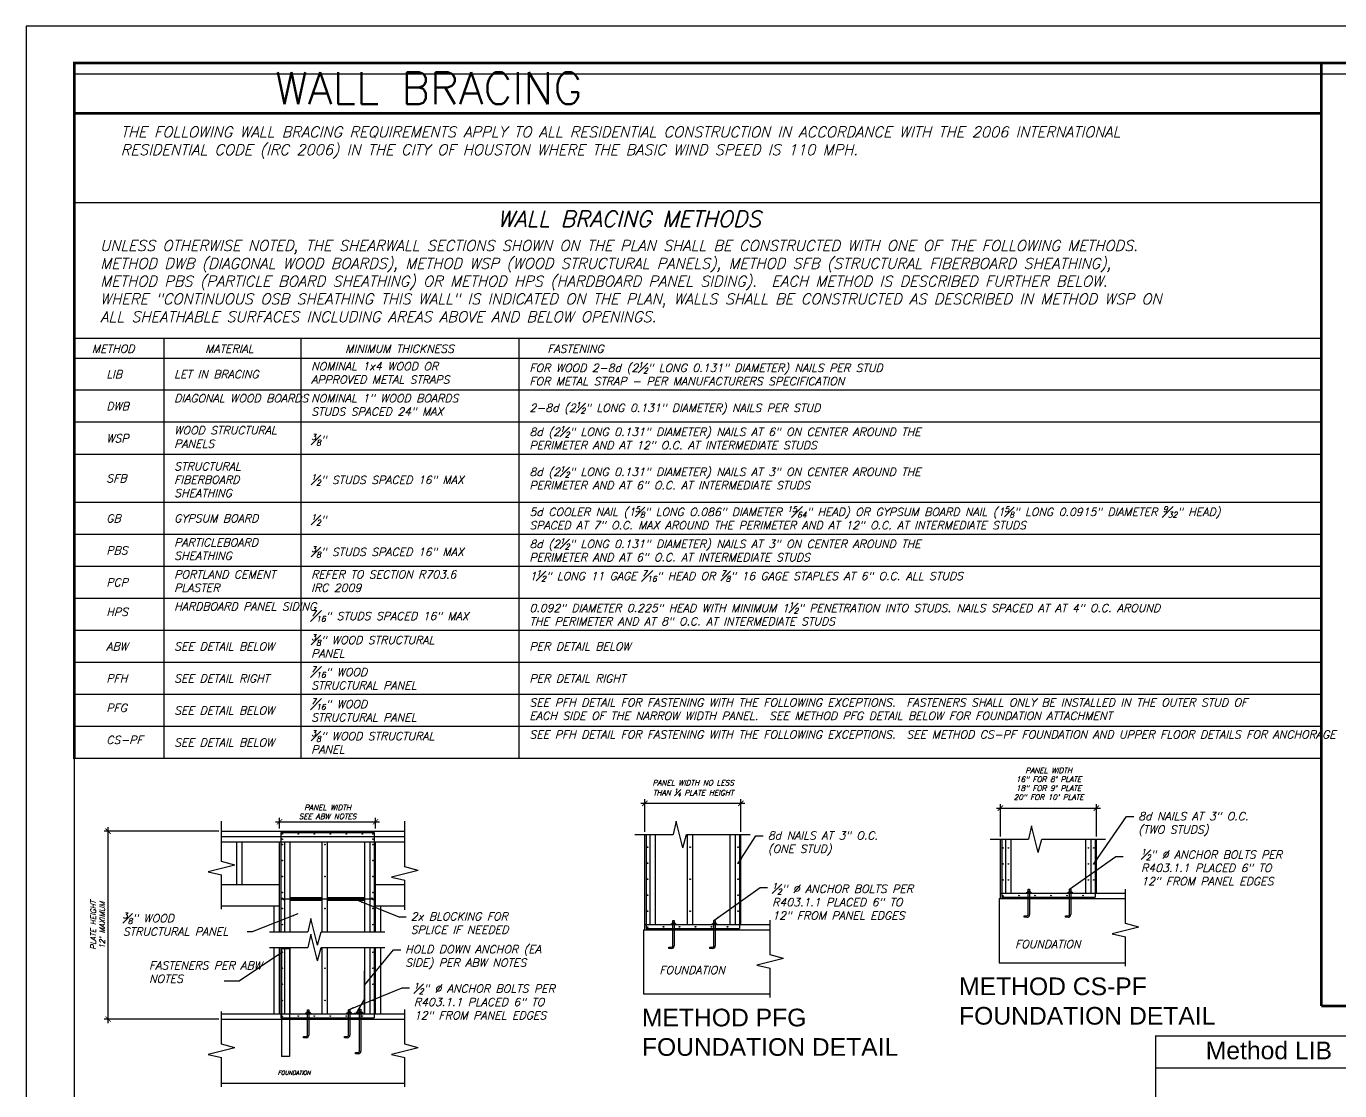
# Model space of a CAD drawing. Header units: inches. Extents: x 683 to 9753, y -6805 to 20230.
# Drawn here: x 6393 to 7378, y -3919 to -3121 of the extents above; entities that cross this region are included whole.
import ezdxf
from ezdxf.enums import TextEntityAlignment as Align

# ---------------------------------------------------------------- set-up
doc = ezdxf.new("R2010")
doc.units = ezdxf.units.IN
doc.header["$LTSCALE"] = 48
doc.header["$MEASUREMENT"] = 0
doc.layers.get('Defpoints').update_dxf_attribs({"color": 251})
for name, color, linetype in [('DPIS-BL', 9, 'Continuous'), ('DPIS-DIM', 7, 'Continuous'), ('DPIS-TEXT', 7, 'Continuous'), ('FPTEXT', 2, 'Continuous')]:
    doc.layers.add(name, color=color, linetype=linetype)
doc.styles.add('SHEETNAME', font='arial.ttf', dxfattribs={"height": 4})
doc.styles.add('SIMPLEX', font='simplex.shx', dxfattribs={"oblique": 15, "height": 4})
doc.dimstyles.get("Standard").update_dxf_attribs({"dimtxt": 4, "dimasz": 4, "dimexe": 3, "dimexo": 2, "dimgap": 2, "dimtad": 1, "dimdec": 4, "dimrnd": 0.125, "dimzin": 3, "dimdsep": 46, "dimlunit": 4, "dimtxsty": 'SIMPLEX', "dimblk": 'ARCHTICK', "dimcen": 3, "dimdle": 3, "dimclrd": 2, "dimclre": 2, "dimadec": 0, "dimazin": 0, "dimtfac": 1, "dimtdec": 4, "dimtofl": 0, "dimtmove": 1, "dimatfit": 3, "dimfxl": 1, "dimtolj": 1, "dimtzin": 0, "dimarcsym": 0})

# ---------------------------------------------------------------- blocks, each defined once
blk = doc.blocks.new('_ArchTick')
at = {"color": 0, "const_width": 0.15}
blk.add_lwpolyline([(-0.5, -0.5), (0.5, 0.5)], dxfattribs=at)
blk = doc.blocks.new('*D125')
at = {"layer": 'Defpoints', "color": 0, "transparency": 16777216}
for p in [(6454.04, -3724.77), (6539.09, -3724.77), (6539.09, -3865.57)]:
    blk.add_point(p, dxfattribs=at)
at = {"layer": 'DPIS-DIM', "color": 2, "lineweight": -2, "transparency": 16777216}
for p, q in [((6454.04, -3868.57), (6454.04, -3721.77)), ((6537.09, -3724.77), (6451.04, -3724.77)), ((6537.09, -3865.57), (6451.04, -3865.57))]:
    blk.add_line(p, q, dxfattribs=at)
at = {"layer": 'DPIS-DIM', "color": 2, "lineweight": -2, "transparency": 16777216, "xscale": 4, "yscale": 4, "zscale": 4}
for p, rotation in [((6454.04, -3724.77), 90), ((6454.04, -3865.57), 270)]:
    blk.add_blockref('_ArchTick', p, dxfattribs=dict(at, rotation=rotation))
at = {"layer": 'DPIS-DIM', "color": 0, "transparency": 16777216, "insert": (6446.32, -3795.17), "char_height": 4, "attachment_point": 5, "rotation": 90, "style": 'SIMPLEX'}
blk.add_mtext("\\A1;PLATE HEIGHT\\P12' MAXIMUM", dxfattribs=at)
blk = doc.blocks.new('*D126')
at = {"layer": 'Defpoints', "color": 0, "transparency": 16777216}
for p in [(6654.67, -3717.69), (6582.67, -3724.77), (6654.67, -3724.77)]:
    blk.add_point(p, dxfattribs=at)
at = {"layer": 'DPIS-DIM', "color": 2, "lineweight": -2, "transparency": 16777216}
for p, q in [((6579.67, -3717.69), (6657.67, -3717.69)), ((6582.67, -3722.77), (6582.67, -3714.69)), ((6654.67, -3722.77), (6654.67, -3714.69))]:
    blk.add_line(p, q, dxfattribs=at)
at = {"layer": 'DPIS-DIM', "color": 2, "lineweight": -2, "transparency": 16777216, "xscale": 4, "yscale": 4, "zscale": 4, "rotation": 180}
blk.add_blockref('_ArchTick', (6582.67, -3717.69), dxfattribs=at)
at = {"layer": 'DPIS-DIM', "color": 2, "lineweight": -2, "transparency": 16777216, "xscale": 4, "yscale": 4, "zscale": 4}
blk.add_blockref('_ArchTick', (6654.67, -3717.69), dxfattribs=at)
at = {"layer": 'DPIS-DIM', "color": 0, "transparency": 16777216, "insert": (6618.67, -3710.36), "char_height": 4, "attachment_point": 5, "style": 'SIMPLEX'}
blk.add_mtext('\\A1;PANEL WIDTH\\PSEE ABW NOTES', dxfattribs=at)
blk = doc.blocks.new('*D127')
at = {"layer": 'Defpoints', "color": 0, "transparency": 16777216}
for p in [(6928.55, -3703.87), (6856.55, -3727.23), (6928.55, -3727.23)]:
    blk.add_point(p, dxfattribs=at)
at = {"layer": 'DPIS-DIM', "color": 2, "lineweight": -2, "transparency": 16777216}
for p, q in [((6856.55, -3725.23), (6856.55, -3700.87)), ((6928.55, -3725.23), (6928.55, -3700.87)), ((6853.55, -3703.87), (6931.55, -3703.87))]:
    blk.add_line(p, q, dxfattribs=at)
at = {"layer": 'DPIS-DIM', "color": 2, "lineweight": -2, "transparency": 16777216, "xscale": 4, "yscale": 4, "zscale": 4, "rotation": 180}
blk.add_blockref('_ArchTick', (6856.55, -3703.87), dxfattribs=at)
at = {"layer": 'DPIS-DIM', "color": 2, "lineweight": -2, "transparency": 16777216, "xscale": 4, "yscale": 4, "zscale": 4}
blk.add_blockref('_ArchTick', (6928.55, -3703.87), dxfattribs=at)
at = {"layer": 'DPIS-DIM', "color": 0, "transparency": 16777216, "insert": (6892.8, -3692.6), "char_height": 4, "attachment_point": 5, "style": 'SIMPLEX'}
blk.add_mtext('\\A1;PANEL WIDTH NO LESS \\PTHAN {\\H0.7x;\\S1#4;} PLATE HEIGHT', dxfattribs=at)
blk = doc.blocks.new('*D128')
at = {"layer": 'Defpoints', "color": 0, "transparency": 16777216}
for p in [(7195.1, -3707.5), (7123.1, -3730.86), (7195.1, -3730.86)]:
    blk.add_point(p, dxfattribs=at)
at = {"layer": 'DPIS-DIM', "color": 2, "lineweight": -2, "transparency": 16777216}
for p, q in [((7120.1, -3707.5), (7198.1, -3707.5)), ((7123.1, -3728.86), (7123.1, -3704.5)), ((7195.1, -3728.86), (7195.1, -3704.5))]:
    blk.add_line(p, q, dxfattribs=at)
at = {"layer": 'DPIS-DIM', "color": 2, "lineweight": -2, "transparency": 16777216, "xscale": 4, "yscale": 4, "zscale": 4, "rotation": 180}
blk.add_blockref('_ArchTick', (7123.1, -3707.5), dxfattribs=at)
at = {"layer": 'DPIS-DIM', "color": 2, "lineweight": -2, "transparency": 16777216, "xscale": 4, "yscale": 4, "zscale": 4}
blk.add_blockref('_ArchTick', (7195.1, -3707.5), dxfattribs=at)
at = {"layer": 'DPIS-DIM', "color": 0, "transparency": 16777216, "insert": (7159.35, -3689.22), "char_height": 4, "attachment_point": 5, "style": 'SIMPLEX'}
blk.add_mtext('\\A1;PANEL WIDTH \\P16" FOR 8\' PLATE\\P18" FOR 9\' PLATE\\P20" FOR 10\' PLATE', dxfattribs=at)
blk = doc.blocks.new('*D129')
at = {"layer": 'Defpoints', "color": 0, "transparency": 16777216}
for p in [(7099.73, -3958.31), (7027.73, -3981.67), (7099.73, -3981.67)]:
    blk.add_point(p, dxfattribs=at)
at = {"layer": 'DPIS-DIM', "color": 2, "lineweight": -2, "transparency": 16777216}
for p, q in [((7024.73, -3958.31), (7102.73, -3958.31)), ((7027.73, -3979.67), (7027.73, -3955.31)), ((7099.73, -3979.67), (7099.73, -3955.31))]:
    blk.add_line(p, q, dxfattribs=at)
at = {"layer": 'DPIS-DIM', "color": 2, "lineweight": -2, "transparency": 16777216, "xscale": 4, "yscale": 4, "zscale": 4, "rotation": 180}
blk.add_blockref('_ArchTick', (7027.73, -3958.31), dxfattribs=at)
at = {"layer": 'DPIS-DIM', "color": 2, "lineweight": -2, "transparency": 16777216, "xscale": 4, "yscale": 4, "zscale": 4}
blk.add_blockref('_ArchTick', (7099.73, -3958.31), dxfattribs=at)
at = {"layer": 'DPIS-DIM', "color": 0, "transparency": 16777216, "insert": (7063.98, -3940.03), "char_height": 4, "attachment_point": 5, "style": 'SIMPLEX'}
blk.add_mtext('\\A1;PANEL WIDTH \\P16" FOR 8\' PLATE\\P18" FOR 9\' PLATE\\P20" FOR 10\' PLATE', dxfattribs=at)

msp = doc.modelspace()

# ---------------------------------------------------------------- linework, layer by layer
for p, q in [((6539.09326, -3747.51494), (6539.09326, -3717.2688)), ((6676.60699, -3751.51494), (6676.60699, -3717.2688)), ((6879.95007, -3717.22819), (6877.70787, -3727.22819)), ((6884.95007, -3737.22819), (6879.95007, -3717.22819)), ((7146.50239, -3720.86054), (7144.26019, -3730.86054)), ((7151.50239, -3740.86054), (7146.50239, -3720.86054)), ((6539.09326, -3724.77273), (6676.60699, -3724.77273)), ((6539.09326, -3728.77273), (6676.60699, -3728.77273)), ((6848.90297, -3727.22819), (6877.70787, -3727.22819)), ((6856.55195, -3798.72668), (6856.55195, -3727.22819)), ((6860.55195, -3794.72668), (6860.55195, -3727.22819)), ((6864.55195, -3794.72668), (6864.55195, -3727.22819)), ((6884.95007, -3737.22819), (6887.70787, -3727.22819)), ((6887.70787, -3727.22819), (6935.43124, -3727.22819)), ((6888.55195, -3794.72668), (6888.55195, -3727.22819)), ((6892.55195, -3794.72668), (6892.55195, -3727.22819)), ((6920.55195, -3794.72668), (6920.55195, -3727.22819)), ((6924.55195, -3794.72668), (6924.55195, -3727.22819)), ((6928.55195, -3794.72668), (6928.55195, -3727.22819)), ((7115.45529, -3730.86054), (7144.26019, -3730.86054)), ((7123.10427, -3775.31862), (7123.10427, -3730.8485)), ((7127.10427, -3771.33066), (7127.10427, -3730.86054)), ((7131.10427, -3771.33066), (7131.10427, -3730.86054)), ((7151.50239, -3740.86054), (7154.26019, -3730.86054)), ((7154.26019, -3730.86054), (7201.98355, -3730.86054)), ((7187.10427, -3771.33066), (7187.10427, -3730.86054)), ((7191.10427, -3771.33066), (7191.10427, -3730.86054)), ((7195.10427, -3771.33066), (7195.10427, -3730.86054)), ((6539.09326, -3732.77273), (6676.60699, -3732.77273)), ((6550.66866, -3764.77273), (6550.66866, -3732.77273)), ((6554.66866, -3764.77273), (6554.66866, -3732.77273)), ((6582.66866, -3800.27689), (6582.66866, -3732.77273)), ((6586.66866, -3800.27689), (6586.66866, -3732.77273)), ((6590.66866, -3800.27689), (6590.66866, -3732.77273)), ((6614.66866, -3800.27689), (6614.66866, -3732.77273)), ((6618.66866, -3800.27689), (6618.66866, -3732.77273)), ((6646.66866, -3800.27689), (6646.66866, -3732.77273)), ((6650.66866, -3800.27689), (6650.66866, -3732.77273)), ((6654.66866, -3800.27689), (6654.66866, -3732.77273)), ((6549.09326, -3750.27273), (6529.09326, -3755.27273)), ((6549.09326, -3750.27273), (6539.09326, -3747.51494)), ((6686.60699, -3754.27273), (6676.60699, -3751.51494)), ((6529.09326, -3755.27273), (6539.09326, -3757.51494)), ((6539.09326, -3783.22426), (6539.09326, -3757.51494)), ((6686.60699, -3754.27273), (6666.60699, -3759.27273)), ((6666.60699, -3759.27273), (6676.60699, -3761.51494)), ((6676.60699, -3783.61942), (6676.60699, -3761.51494)), ((6539.09326, -3764.77273), (6582.66866, -3764.77273)), ((6654.66866, -3764.77273), (6676.60699, -3764.77273)), ((7123.10427, -3771.33066), (7217.04259, -3771.33066)), ((7146.55113, -3770.95566), (7142.55113, -3770.95566)), ((7142.55113, -3770.95566), (7142.55113, -3771.33066)), ((7142.55113, -3771.33066), (7146.55113, -3771.33066)), ((7143.55113, -3769.95566), (7143.55113, -3770.95566)), ((7145.55113, -3769.95566), (7143.55113, -3769.95566)), ((7144.05113, -3787.33066), (7144.05113, -3771.33066)), ((7145.05113, -3771.33066), (7145.05113, -3787.33066)), ((7145.55113, -3769.95566), (7145.55113, -3770.95566)), ((7146.55113, -3770.95566), (7146.55113, -3771.33066)), ((7177.3796, -3770.95566), (7173.3796, -3770.95566)), ((7173.3796, -3770.95566), (7173.3796, -3771.33066)), ((7173.3796, -3771.33066), (7177.3796, -3771.33066)), ((7174.3796, -3769.95566), (7174.3796, -3770.95566)), ((7176.3796, -3769.95566), (7174.3796, -3769.95566)), ((7174.8796, -3787.33066), (7174.8796, -3771.33066)), ((7175.8796, -3771.33066), (7175.8796, -3787.33066)), ((7176.3796, -3769.95566), (7176.3796, -3770.95566)), ((7177.3796, -3770.95566), (7177.3796, -3771.33066)), ((7217.04259, -3794.07287), (7217.04259, -3768.18653)), ((6539.09326, -3780.77273), (6582.66866, -3780.77273)), ((6578.66866, -3800.27689), (6578.66866, -3780.77273)), ((6590.66866, -3774.58673), (6614.66866, -3774.58673)), ((6590.66866, -3776.58673), (6614.66866, -3776.58673)), ((6618.66866, -3774.58673), (6646.66866, -3774.58673)), ((6618.66866, -3776.58673), (6646.66866, -3776.58673)), ((6654.66866, -3780.77273), (6676.60699, -3780.77273)), ((6658.66866, -3800.27689), (6658.66866, -3780.77273)), ((7122.10434, -3775.31862), (7122.10434, -3823.33066)), ((7122.10434, -3775.33066), (7217.04259, -3775.33066)), ((6606.06679, -3790.27689), (6603.82458, -3800.27689)), ((6611.06679, -3810.27689), (6606.06679, -3790.27689)), ((6950.49028, -3817.46888), (6950.49028, -3791.58255)), ((7141.05113, -3789.33066), (7141.05113, -3788.33066)), ((7141.05113, -3788.33066), (7143.05113, -3788.33066)), ((7143.05113, -3789.33066), (7141.05113, -3789.33066)), ((7171.8796, -3789.33066), (7171.8796, -3788.33066)), ((7171.8796, -3788.33066), (7173.8796, -3788.33066)), ((7173.8796, -3789.33066), (7171.8796, -3789.33066)), ((6575.01968, -3800.27689), (6603.82458, -3800.27689)), ((6611.06679, -3810.27689), (6613.82458, -3800.27689)), ((6613.82458, -3800.27689), (6661.54795, -3800.27689)), ((6855.55202, -3798.72668), (6950.49028, -3798.72668)), ((6855.55202, -3798.72668), (6855.55202, -3846.73872)), ((6856.55195, -3794.72668), (6950.49028, -3794.72668)), ((6879.99881, -3794.35168), (6875.99881, -3794.35168)), ((6875.99881, -3794.35168), (6875.99881, -3794.72668)), ((6875.99881, -3794.72668), (6879.99881, -3794.72668)), ((6876.99881, -3793.35168), (6876.99881, -3794.35168)), ((6878.99881, -3793.35168), (6876.99881, -3793.35168)), ((6877.49881, -3810.72668), (6877.49881, -3794.72668)), ((6878.49881, -3794.72668), (6878.49881, -3810.72668)), ((6878.99881, -3793.35168), (6878.99881, -3794.35168)), ((6879.99881, -3794.35168), (6879.99881, -3794.72668)), ((6910.82729, -3794.35168), (6906.82729, -3794.35168)), ((6906.82729, -3794.35168), (6906.82729, -3794.72668)), ((6906.82729, -3794.72668), (6910.82729, -3794.72668)), ((6907.82729, -3793.35168), (6907.82729, -3794.35168)), ((6909.82729, -3793.35168), (6907.82729, -3793.35168)), ((6908.32729, -3810.72668), (6908.32729, -3794.72668)), ((6909.32729, -3794.72668), (6909.32729, -3810.72668)), ((6909.82729, -3793.35168), (6909.82729, -3794.35168)), ((6910.82729, -3794.35168), (6910.82729, -3794.72668)), ((7227.04259, -3796.83066), (7207.04259, -3801.83066)), ((7227.04259, -3796.83066), (7217.04259, -3794.07287)), ((6606.06679, -3801.93759), (6603.82458, -3811.93759)), ((6611.06679, -3821.93759), (6606.06679, -3801.93759)), ((7207.04259, -3801.83066), (7217.04259, -3804.07287)), ((7217.04259, -3826.0541), (7217.04259, -3804.07287)), ((6575.01968, -3811.93759), (6603.82458, -3811.93759)), ((6578.66866, -3861.56609), (6578.66866, -3811.93759)), ((6582.66866, -3861.56609), (6582.66866, -3811.93759)), ((6590.16866, -3812.9987), (6584.16866, -3812.9987)), ((6584.16866, -3812.9987), (6584.16866, -3893.56609)), ((6586.66866, -3861.56609), (6586.66866, -3811.93759)), ((6590.16866, -3812.9987), (6590.16866, -3893.56609)), ((6590.66866, -3861.56609), (6590.66866, -3811.93759)), ((6611.06679, -3821.93759), (6613.82458, -3811.93759)), ((6613.82458, -3811.93759), (6661.54795, -3811.93759)), ((6614.66866, -3861.56609), (6614.66866, -3811.93759)), ((6618.66866, -3861.56609), (6618.66866, -3811.93759)), ((6646.66866, -3861.56609), (6646.66866, -3811.93759)), ((6650.66866, -3861.56609), (6650.66866, -3811.93759)), ((6654.66866, -3861.56609), (6654.66866, -3811.93759)), ((6658.66866, -3861.56609), (6658.66866, -3811.93759)), ((6874.49881, -3812.72668), (6874.49881, -3811.72668)), ((6874.49881, -3811.72668), (6876.49881, -3811.72668)), ((6876.49881, -3812.72668), (6874.49881, -3812.72668)), ((6905.32729, -3812.72668), (6905.32729, -3811.72668)), ((6905.32729, -3811.72668), (6907.32729, -3811.72668)), ((6907.32729, -3812.72668), (6905.32729, -3812.72668)), ((6960.49028, -3820.22668), (6940.49028, -3825.22668)), ((6960.49028, -3820.22668), (6950.49028, -3817.46888)), ((6646.66866, -3829.56609), (6646.29366, -3829.56609)), ((6646.29366, -3861.19109), (6646.29366, -3829.56609)), ((6940.49028, -3825.22668), (6950.49028, -3827.46888)), ((6950.49028, -3849.45012), (6950.49028, -3827.46888)), ((7122.10434, -3823.33066), (7217.04259, -3823.33066)), ((6855.55202, -3846.72668), (6950.49028, -3846.72668)), ((6539.09326, -3884.30829), (6539.09326, -3860.02916)), ((6603.11552, -3860.19109), (6603.11552, -3861.19109)), ((6605.11552, -3860.19109), (6603.11552, -3860.19109)), ((6605.11552, -3860.19109), (6605.11552, -3861.19109)), ((6633.944, -3860.19109), (6633.944, -3861.19109)), ((6635.944, -3860.19109), (6633.944, -3860.19109)), ((6635.944, -3860.19109), (6635.944, -3861.19109)), ((6640.29366, -3861.19109), (6646.29366, -3850.8567)), ((6642.11343, -3859.81609), (6642.11343, -3860.81609)), ((6644.11343, -3859.81609), (6642.11343, -3859.81609)), ((6644.11343, -3859.81609), (6644.11343, -3860.81609)), ((6676.60699, -3884.30829), (6676.60699, -3858.42196)), ((6539.09326, -3861.56609), (6676.60699, -3861.56609)), ((6539.09326, -3865.56609), (6676.60699, -3865.56609)), ((6606.11552, -3861.19109), (6602.11552, -3861.19109)), ((6602.11552, -3861.19109), (6602.11552, -3861.56609)), ((6602.11552, -3861.56609), (6606.11552, -3861.56609)), ((6603.61552, -3877.56609), (6603.61552, -3861.56609)), ((6604.61552, -3861.56609), (6604.61552, -3877.56609)), ((6606.11552, -3861.19109), (6606.11552, -3861.56609)), ((6636.944, -3861.19109), (6632.944, -3861.19109)), ((6632.944, -3861.19109), (6632.944, -3861.56609)), ((6632.944, -3861.56609), (6636.944, -3861.56609)), ((6634.444, -3877.56609), (6634.444, -3861.56609)), ((6635.444, -3861.56609), (6635.444, -3877.56609)), ((6636.944, -3861.19109), (6636.944, -3861.56609)), ((6638.66866, -3861.19109), (6646.29366, -3861.19109)), ((6638.66866, -3861.19109), (6638.66866, -3861.56609)), ((6645.11343, -3860.81609), (6641.11343, -3860.81609)), ((6641.11343, -3860.81609), (6641.11343, -3861.19109)), ((6641.11343, -3861.19109), (6645.11343, -3861.19109)), ((6642.61343, -3889.56609), (6642.61343, -3861.56609)), ((6643.61343, -3861.56609), (6643.61343, -3889.56609)), ((6645.11343, -3860.81609), (6645.11343, -3861.19109)), ((6600.61552, -3879.56609), (6600.61552, -3878.56609)), ((6600.61552, -3878.56609), (6602.61552, -3878.56609)), ((6602.61552, -3879.56609), (6600.61552, -3879.56609)), ((6631.444, -3879.56609), (6631.444, -3878.56609)), ((6631.444, -3878.56609), (6633.444, -3878.56609)), ((6633.444, -3879.56609), (6631.444, -3879.56609)), ((6549.09326, -3887.06609), (6529.09326, -3892.06609)), ((6549.09326, -3887.06609), (6539.09326, -3884.30829)), ((6686.60699, -3887.06609), (6666.60699, -3892.06609)), ((6686.60699, -3887.06609), (6676.60699, -3884.30829)), ((6529.09326, -3892.06609), (6539.09326, -3894.30829)), ((6539.09326, -3916.28953), (6539.09326, -3894.30829)), ((6590.16866, -3893.56609), (6584.16866, -3893.56609)), ((6639.61343, -3891.56609), (6639.61343, -3890.56609)), ((6639.61343, -3890.56609), (6641.61343, -3890.56609)), ((6641.61343, -3891.56609), (6639.61343, -3891.56609)), ((6666.60699, -3892.06609), (6676.60699, -3894.30829)), ((6676.60699, -3916.28953), (6676.60699, -3894.30829)), ((6539.09326, -3913.56609), (6676.60699, -3913.56609))]:
    msp.add_line(p, q)
for points in [[(7144.05113, -3769.95566), (7144.05113, -3768.33066), (7145.05113, -3768.33066), (7145.05113, -3769.95566)], [(7174.8796, -3769.95566), (7174.8796, -3768.33066), (7175.8796, -3768.33066), (7175.8796, -3769.95566)], [(6877.49881, -3793.35168), (6877.49881, -3791.72668), (6878.49881, -3791.72668), (6878.49881, -3793.35168)], [(6908.32729, -3793.35168), (6908.32729, -3791.72668), (6909.32729, -3791.72668), (6909.32729, -3793.35168)], [(6603.61552, -3860.19109), (6603.61552, -3858.56609), (6604.61552, -3858.56609), (6604.61552, -3860.19109)], [(6634.444, -3860.19109), (6634.444, -3858.56609), (6635.444, -3858.56609), (6635.444, -3860.19109)], [(6642.61343, -3859.81609), (6642.61343, -3858.19109), (6643.61343, -3858.19109), (6643.61343, -3859.81609)]]:
    msp.add_lwpolyline(points)
for centre in [(6584.66866, -3726.77273), (6584.66866, -3730.77273), (6596.66866, -3726.77273), (6608.66866, -3726.77273), (6620.66866, -3726.77273), (6632.66866, -3726.77273), (6644.66866, -3726.77273), (6652.66866, -3726.77273), (6652.66866, -3730.77273), (6584.66866, -3734.77273), (6616.66866, -3734.77273), (6652.66866, -3734.77273), (6858.55195, -3736.72668), (6890.55195, -3736.72668), (6926.55195, -3736.72668), (7125.10427, -3737.33066), (7129.10427, -3737.33066), (7189.10427, -3737.33066), (7193.10427, -3737.33066), (6584.66866, -3746.77273), (6652.66866, -3746.77273), (6858.55195, -3748.72668), (6926.55195, -3748.72668), (7125.10427, -3749.33066), (7129.10427, -3749.33066), (7189.10427, -3749.33066), (7193.10427, -3749.33066), (6584.66866, -3758.77273), (6616.66866, -3758.77273), (6652.66866, -3758.77273), (6858.55195, -3760.72668), (6890.55195, -3760.72668), (6926.55195, -3760.72668), (7125.10427, -3761.33066), (7129.10427, -3761.33066), (7189.10427, -3761.33066), (7193.10427, -3761.33066), (6584.66866, -3770.77273), (6652.66866, -3770.77273), (6584.68837, -3775.08673), (6585.68837, -3776.08673), (6595.66866, -3775.08673), (6596.66866, -3776.08673), (6607.66866, -3775.08673), (6608.66866, -3776.08673), (6619.66866, -3775.08673), (6620.66866, -3776.08673), (6631.66866, -3775.08673), (6632.66866, -3776.08673), (6643.66866, -3775.08673), (6644.66866, -3776.08673), (6651.84221, -3775.08673), (6652.84221, -3776.08673), (6858.55195, -3772.72668), (6926.55195, -3772.72668), (7125.10427, -3773.33066), (7137.10427, -3773.08066), (7149.10427, -3773.08066), (7161.10427, -3773.08066), (7173.10427, -3773.08066), (7185.10427, -3773.08066), (6584.66866, -3782.77273), (6616.66866, -3782.77273), (6652.66866, -3782.77273), (6858.55195, -3784.72668), (6890.55195, -3784.72668), (6926.55195, -3784.72668), (6584.66866, -3794.77273), (6652.66866, -3794.77273), (6858.55195, -3796.72668), (6870.55195, -3796.47668), (6882.55195, -3796.47668), (6894.55195, -3796.47668), (6906.55195, -3796.47668), (6918.55195, -3796.47668), (6584.66866, -3815.56609), (6652.66866, -3815.56609), (6584.66866, -3827.56609), (6616.66866, -3827.56609), (6652.66866, -3827.56609), (6584.66866, -3839.56609), (6652.66866, -3839.56609), (6584.66866, -3851.56609), (6616.66866, -3851.56609), (6652.66866, -3851.56609), (6584.66866, -3863.56609), (6596.66866, -3863.31609), (6608.66866, -3863.31609), (6620.66866, -3863.31609), (6632.66866, -3863.31609), (6644.66866, -3863.31609)]:
    msp.add_circle(centre, 0.25)
for centre, radius in [((7143.05113, -3787.33066), 1), ((7143.05113, -3787.33066), 2), ((7173.8796, -3787.33066), 1), ((7173.8796, -3787.33066), 2), ((6876.49881, -3810.72668), 1), ((6876.49881, -3810.72668), 2), ((6907.32729, -3810.72668), 1), ((6907.32729, -3810.72668), 2), ((6602.61552, -3877.56609), 1), ((6602.61552, -3877.56609), 2), ((6633.444, -3877.56609), 1), ((6633.444, -3877.56609), 2), ((6641.61343, -3889.56609), 1), ((6641.61343, -3889.56609), 2)]:
    msp.add_arc(centre, radius, 270, 0)
at = {"layer": 'Defpoints', "color": 251}
for points in [[(6392.72188, -3121.41948), (6392.72188, -4195.41948), (7952.72188, -4195.41948), (7952.72188, -3121.41948)], [(6392.72188, -3121.41948), (6392.72188, -4195.41948), (7952.72188, -4195.41948), (7952.72188, -3121.41948)], [(6428.72188, -3149.03411), (6428.72188, -4145.03411), (7892.72188, -4145.03411), (7892.72188, -3149.03411)], [(6428.72188, -3157.41948), (6428.72188, -4153.41948), (7892.72188, -4153.41948), (7892.72188, -3157.41948)], [(6428.72188, -3157.41948), (6428.72188, -4153.41948), (7892.72188, -4153.41948), (7892.72188, -3157.41948)]]:
    msp.add_lwpolyline(points, close=True, dxfattribs=at)
at = {"layer": 'DPIS-BL', "const_width": 1}
msp.add_lwpolyline([(7239.45589, -3878.28777), (7413.72009, -3878.28777), (7413.72009, -4145.03411), (7239.45589, -4145.03411)], close=True, dxfattribs=at)
msp.add_lwpolyline([(7413.72009, -3902.33115), (7239.45589, -3902.33115)], dxfattribs=at)
at = {"layer": 'DPIS-TEXT'}
for p, q in [((6428.72188, -3253.51809), (7363.75052, -3253.51809)), ((6428.72188, -3617.53158), (6428.72188, -3289.53489)), ((7363.75052, -3648.98194), (7363.75052, -3289.53489)), ((6428.72188, -3355.12013), (7363.75052, -3355.12013)), ((6495.81625, -3355.12013), (6495.81625, -3670.29176)), ((6598.53611, -3355.12013), (6598.53611, -3670.29176)), ((6762.15762, -3355.12013), (6762.15762, -3670.29176)), ((6428.72188, -3370.29176), (7363.75052, -3370.29176)), ((7363.75052, -3394.29176), (6427.8882, -3394.29176)), ((7363.75052, -3418.29176), (6427.8882, -3418.29176)), ((7363.75052, -3442.29176), (6428.72188, -3442.29176)), ((7363.75052, -3478.29176), (6428.72188, -3478.29176)), ((7363.75052, -3502.29176), (6428.72188, -3502.29176)), ((7363.75052, -3526.29176), (6427.8882, -3526.29176)), ((7363.75052, -3550.29176), (6427.8882, -3550.29176)), ((7363.75052, -3574.29176), (6427.8882, -3574.29176)), ((7363.75052, -3598.29176), (6427.8882, -3598.29176)), ((7363.75052, -3622.29176), (6427.8882, -3622.29176)), ((7363.75052, -3646.29176), (6427.8882, -3646.29176)), ((7363.75052, -3670.29176), (6427.8882, -3670.29176))]:
    msp.add_line(p, q, dxfattribs=at)
at = {"layer": 'DPIS-TEXT', "color": 1}
for p, q in [((6583.66866, -3725.77273), (6583.66866, -3800.27689)), ((6583.66866, -3725.77273), (6653.66866, -3725.77273)), ((6653.66866, -3725.77273), (6653.66866, -3800.27689)), ((6857.55195, -3727.22819), (6857.55195, -3797.72668)), ((6927.55195, -3727.22819), (6927.55195, -3797.72668)), ((7124.10427, -3730.8485), (7124.10427, -3774.31862)), ((7194.10427, -3730.86054), (7194.10427, -3774.33066)), ((6583.66866, -3775.58673), (6653.66866, -3775.58673)), ((7124.10427, -3774.33066), (7194.10427, -3774.33066)), ((6857.55195, -3797.72668), (6927.55195, -3797.72668)), ((6583.66866, -3811.93759), (6583.66866, -3864.56609)), ((6653.66866, -3811.93759), (6653.66866, -3864.56609)), ((6583.66866, -3864.56609), (6653.66866, -3864.56609))]:
    msp.add_line(p, q, dxfattribs=at)
at = {"layer": 'DPIS-TEXT', "const_width": 2}
for points in [[(6428.72188, -3670.29176), (6428.72188, -3149.03411), (7363.75052, -3149.03411), (7363.75052, -3855.73165)], [(7363.75052, -3855.73165), (7891.36828, -3855.73165), (7891.36828, -3149.03411), (7363.75052, -3149.03411)], [(6428.72188, -3186.55728), (7363.75052, -3186.55728)]]:
    msp.add_lwpolyline(points, dxfattribs=at)

# ---------------------------------------------------------------- texts
at = {"layer": 'DPIS-TEXT', "style": 'SIMPLEX'}
msp.add_text('WALL BRACING', height=24, dxfattribs=at).set_placement((6694.41144, -3179.84705), align=Align.CENTER)
at = {"layer": 'DPIS-TEXT', "style": 'SIMPLEX', "oblique": 15}
for s, height, p in [('WALL BRACING METHODS', 12, (6746.02466, -3271.83605)), ('METHOD', 6, (6441.96059, -3366.15968)), ('MATERIAL', 6, (6526.90484, -3366.15968)), ('MINIMUM THICKNESS', 6, (6631.88256, -3366.15968)), ('FASTENING', 6, (6783.42839, -3366.15968)), ('LIB', 6, (6452.74133, -3385.29176)), ('DWB', 6, (6452.74133, -3409.29176)), ('WSP', 6, (6452.74133, -3433.29176)), ('SFB', 6, (6452.74133, -3463.29176)), ('GB', 6, (6452.74133, -3493.29176)), ('PBS', 6, (6452.74133, -3517.29176)), ('PCP', 6, (6452.74133, -3541.29176)), ('HPS', 6, (6452.74133, -3563.38902)), ('ABW', 6, (6452.74133, -3589.29176)), ('PFH', 6, (6452.74133, -3613.29176)), ('PFG', 6, (6452.74133, -3635.38902)), ('CS-PF', 6, (6452.74133, -3659.38902))]:
    msp.add_text(s, height=height, dxfattribs=at).set_placement(p)
at = {"layer": 'DPIS-TEXT', "attachment_point": 1, "style": 'SIMPLEX'}
for s, insert, char_height, width in [('THE FOLLOWING WALL BRACING REQUIREMENTS APPLY TO ALL RESIDENTIAL CONSTRUCTION IN ACCORDANCE WITH THE 2006 INTERNATIONAL RESIDENTIAL CODE (IRC 2006) IN THE CITY OF HOUSTON WHERE THE BASIC WIND SPEED IS 110 MPH. ', (6463.55828, -3196.62667), 8, 882.5243071), ('UNLESS OTHERWISE NOTED, THE SHEARWALL SECTIONS SHOWN ON THE PLAN SHALL BE CONSTRUCTED WITH ONE OF THE FOLLOWING METHODS. METHOD DWB (DIAGONAL WOOD BOARDS), METHOD WSP (WOOD STRUCTURAL PANELS), METHOD SFB (STRUCTURAL FIBERBOARD SHEATHING), METHOD PBS (PARTICLE BOARD SHEATHING) OR METHOD HPS (HARDBOARD PANEL SIDING).  EACH METHOD IS DESCRIBED FURTHER BELOW.  WHERE "CONTINUOUS OSB SHEATHING THIS WALL" IS INDICATED ON THE PLAN, WALLS SHALL BE CONSTRUCTED AS DESCRIBED IN METHOD WSP ON ALL SHEATHABLE SURFACES INCLUDING AREAS ABOVE AND BELOW OPENINGS.  ', (6448.17351, -3281.81517), 8, 862.3601522), ('NOMINAL 1x4 WOOD OR APPROVED METAL STRAPS', (6606.39249, -3373.29176), 6, 134.1563723), ('\\A1;FOR WOOD 2-8d (2{\\H0.7x;\\S1#2;}" LONG 0.131" DIAMETER) NAILS PER STUD \\PFOR METAL STRAP - PER MANUFACTURERS SPECIFICATION', (6770.014, -3373.29176), 6, 358.8330233), ('LET IN BRACING', (6503.67263, -3379.29176), 6, 103.0970445), ('DIAGONAL WOOD BOARDS', (6503.67263, -3397.29176), 6, 103.0970445), ('NOMINAL 1" WOOD BOARDS STUDS SPACED 24" MAX', (6606.39249, -3397.29176), 6, 134.1563723), ('\\A1;2-8d (2{\\H0.7x;\\S1#2;}" LONG 0.131" DIAMETER) NAILS PER STUD', (6770.014, -3403.29176), 6, 358.8330233), ('WOOD STRUCTURAL PANELS', (6503.67263, -3421.29176), 6, 103.0970445), ('\\A1;8d (2{\\H0.7x;\\S1#2;}" LONG 0.131" DIAMETER) NAILS AT 6" ON CENTER AROUND THE PERIMETER AND AT 12" O.C. AT INTERMEDIATE STUDS', (6770.014, -3421.29176), 6, 358.8330233), ('\\A1;{\\H0.7x;\\S3#8;}"', (6606.39249, -3427.29176), 6, 103.0970445), ('STRUCTURAL FIBERBOARD SHEATHING', (6503.67263, -3448.29176), 6, 103.0970445), ('\\A1;8d (2{\\H0.7x;\\S1#2;}" LONG 0.131" DIAMETER) NAILS AT 3" ON CENTER AROUND THE PERIMETER AND AT 6" O.C. AT INTERMEDIATE STUDS', (6770.014, -3451.29176), 6, 358.8330233), ('\\A1;{\\H0.7x;\\S1#2;}" STUDS SPACED 16" MAX', (6606.39249, -3457.29176), 6, 134.1563723), ('\\A1;5d COOLER NAIL (1{\\H0.7x;\\S5#8;}" LONG O.086" DIAMETER {\\H0.7x;\\S15#64;}" HEAD) OR GYPSUM BOARD NAIL (1{\\H0.7x;\\S5#8;\\H1.4286x;" LONG 0.0915" DIAMETER \\H0.7x;\\S9#32;\\H1.4286x;" HEAD)} SPACED AT 7" O.C. MAX AROUND THE PERIMETER AND AT 12" O.C. AT INTERMEDIATE STUDS ', (6770.014, -3481.29176), 6, 567.3612868), ('GYPSUM BOARD', (6503.67263, -3487.29176), 6, 103.0970445), ('\\A1;{\\H0.7x;\\S1#2;}"', (6606.39249, -3487.29176), 6, 134.1563723), ('PARTICLEBOARD SHEATHING', (6503.67263, -3505.29176), 6, 103.0970445), ('\\A1;8d (2{\\H0.7x;\\S1#2;}" LONG 0.131" DIAMETER) NAILS AT 3" ON CENTER AROUND THE PERIMETER AND AT 6" O.C. AT INTERMEDIATE STUDS', (6770.014, -3505.29176), 6, 358.8330233), ('\\A1;{\\H0.7x;\\S3#8;\\H1.4286x;"} STUDS SPACED 16" MAX', (6606.39249, -3511.29176), 6, 134.1563723), ('PORTLAND CEMENT PLASTER', (6503.67263, -3529.29176), 6, 103.0970445), ('\\A1;{\\H1x;REFER TO SECTION R703.6 IRC 2009}', (6606.39249, -3529.29176), 6, 134.1563723), ('\\A1;1{\\H0.7x;\\S1#2;}" LONG 11 GAGE {\\H0.7x;\\S7#16;}" HEAD OR {\\H0.7x;\\S7#8;}" 16 GAGE STAPLES AT 6" O.C. ALL STUDS', (6770.014, -3529.29176), 6, 520.1071309), ('HARDBOARD PANEL SIDING', (6503.67263, -3553.29176), 6, 103.0970445), ('\\A1;0.092" DIAMETER 0.225" HEAD WITH MINIMUM 1{\\H0.7x;\\S1#2;}" PENETRATION INTO STUDS. NAILS SPACED AT AT 4" O.C. AROUND THE PERIMETER AND AT 8" O.C. AT INTERMEDIATE STUDS', (6770.014, -3553.29176), 6, 520.1071309), ('\\A1;{\\H0.7x;\\S7#16;\\H1.4286x;"} STUDS SPACED 16" MAX', (6606.39249, -3559.29176), 6, 147.9305315), ('SEE DETAIL BELOW', (6503.67263, -3583.29176), 6, 103.0970445), ('\\A1;{\\H0.7x;\\S3#8;}" WOOD STRUCTURAL PANEL', (6606.39249, -3577.29176), 6, 103.0970445), ('PER DETAIL BELOW', (6770.014, -3583.29176), 6, 103.0970445), ('\\A1;{\\H0.7x;\\S7#16;}" WOOD STRUCTURAL PANEL', (6606.39249, -3601.29176), 6, 103.0970445), ('SEE DETAIL RIGHT', (6503.67263, -3607.29176), 6, 103.0970445), ('PER DETAIL RIGHT', (6770.014, -3607.29176), 6, 103.0970445), ('SEE DETAIL BELOW', (6503.67263, -3631.29176), 6, 103.0970445), ('\\A1;{\\H0.7x;\\S7#16;}" WOOD STRUCTURAL PANEL', (6606.39249, -3625.29176), 6, 103.0970445), ('\\A1;SEE PFH DETAIL FOR FASTENING WITH THE FOLLOWING EXCEPTIONS.  FASTENERS SHALL ONLY BE INSTALLED IN THE OUTER STUD OF EACH SIDE OF THE NARROW WIDTH PANEL.  SEE METHOD PFG DETAIL BELOW FOR FOUNDATION ATTACHMENT', (6770.014, -3625.29176), 6, 593.7365228), ('\\A1;{\\H0.7x;\\S3#8;}" WOOD STRUCTURAL PANEL', (6606.39249, -3649.29176), 6, 103.0970445), ('\\A1;SEE PFH DETAIL FOR FASTENING WITH THE FOLLOWING EXCEPTIONS.  SEE METHOD CS-PF FOUNDATION AND UPPER FLOOR DETAILS FOR ANCHORAGE', (6770.014, -3649.29176), 6, 593.7365228), ('SEE DETAIL BELOW', (6503.67263, -3655.29176), 6, 103.0970445), ('\\A1;8d NAILS AT 3" O.C. (TWO STUDS)', (7226.4806, -3710.57976), 6, 93.7281836), ('\\A1;8d NAILS AT 3" O.C. (ONE STUD)', (6948.7556, -3725.02162), 6, 93.7281836), ('\\A1;{\\H0.7x;\\S1#2;}" %%C ANCHOR BOLTS PER R403.1.1 PLACED 6" TO 12" FROM PANEL EDGES', (7228.64999, -3738.14577), 6, 121.3139953), ('\\A1;{\\H0.7x;\\S1#2;}" %%C ANCHOR BOLTS PER R403.1.1 PLACED 6" TO 12" FROM PANEL EDGES', (6952.01887, -3763.79941), 6, 121.3139953), ('\\A1;{\\H0.7x;\\S3#8;}" WOOD STRUCTURAL PANEL', (6465.15667, -3785.88306), 6, 93.7281836), ('\\A1;{\\H1x;2x BLOCKING FOR SPLICE IF NEEDED}', (6680.96142, -3785.60249), 6, 93.7281836), ('\\A1;HOLD DOWN ANCHOR (EA SIDE) PER ABW NOTES', (6676.89091, -3810.31857), 6, 134.6189062), ('\\A1;FOUNDATION', (7134.11363, -3806.38351), 6, 121.3139953), ('\\A1;FASTENERS PER ABW NOTES', (6484.81785, -3822.38533), 6, 93.7281836), ('\\A1;FOUNDATION', (6867.40299, -3825.85344), 6, 121.3139953), ('\\A1;{\\H0.7x;\\S1#2;}" %%C ANCHOR BOLTS PER R403.1.1 PLACED 6" TO 12" FROM PANEL EDGES', (6683.39285, -3838.61084), 6, 121.3285728), ('\\A1;FOUNDATION', (6581.34162, -3904.31635), 3, 60.6569976)]:
    msp.add_mtext(s, dxfattribs=dict(at, insert=insert, char_height=char_height, width=width))
at = {"layer": 'FPTEXT', "char_height": 13.2437304, "width": 520.1071309, "attachment_point": 1, "style": 'SHEETNAME'}
for s, insert in [('\\A1;METHOD CS-PF \\PFOUNDATION DETAIL', (7092.11775, -3834.43908)), ('\\A1;METHOD PFG \\PFOUNDATION DETAIL', (6854.32189, -3857.83509)), ('\\A1;Method LIB', (7277.11574, -3882.49043))]:
    msp.add_mtext(s, dxfattribs=dict(at, insert=insert))

# ---------------------------------------------------------------- dimensions: what is measured, and where the dimension line sits
at = {"layer": 'DPIS-DIM'}
for base, p1, p2, text, picture, middle in [((7195.10427, -3707.50462), (7123.10427, -3730.86054), (7195.10427, -3730.86054), 'PANEL WIDTH \\P16" FOR 8\' PLATE\\P18" FOR 9\' PLATE\\P20" FOR 10\' PLATE', '*D128', (7159.35439, -3704.36255)), ((6928.55195, -3703.87228), (6856.55195, -3727.22819), (6928.55195, -3727.22819), 'PANEL WIDTH NO LESS \\PTHAN {\\H0.7x;\\S1#4;} PLATE HEIGHT', '*D127', (6892.80207, -3700.73021)), ((7099.73239, -3958.31357), (7027.73239, -3981.66948), (7099.73239, -3981.66948), 'PANEL WIDTH \\P16" FOR 8\' PLATE\\P18" FOR 9\' PLATE\\P20" FOR 10\' PLATE', '*D129', (7063.98251, -3955.17149))]:
    dim = msp.add_linear_dim(base=base, p1=p1, p2=p2, text=text, dimstyle='Standard', override={"dimscale": 1}, dxfattribs=at)
    dim.commit()
    dim.dimension.update_dxf_attribs({"geometry": picture, "text_midpoint": middle, "dimtype": 160})
dim = msp.add_linear_dim(base=(6654.66866, -3717.68961), p1=(6582.66866, -3724.77273), p2=(6654.66866, -3724.77273), text='PANEL WIDTH\\PSEE ABW NOTES', dimstyle='Standard', override={"dimscale": 1}, dxfattribs=at)
dim.commit()
dim.dimension.update_dxf_attribs({"geometry": '*D126', "text_midpoint": (6618.66866, -3710.35628)})
dim = msp.add_linear_dim(base=(6454.03534, -3724.77273), p1=(6539.09326, -3865.56609), p2=(6539.09326, -3724.77273), angle=90, text="PLATE HEIGHT\\P12' MAXIMUM", dimstyle='Standard', override={"dimscale": 1}, dxfattribs=at)
dim.commit()
dim.dimension.update_dxf_attribs({"geometry": '*D125', "text_midpoint": (6446.32106, -3795.16941)})

# ---------------------------------------------------------------- leaders
for points in [[(7193.28303, -3749.1559), (7217.562, -3713.85506), (7223.06455, -3713.85506)], [(6926.72734, -3748.54853), (6939.837, -3728.29693), (6945.33955, -3728.29693)], [(7174.8796, -3768.33066), (7209.65258, -3743.67871), (7215.15514, -3743.67871)], [(6908.32729, -3791.72668), (6943.10027, -3767.07472), (6948.60282, -3767.07472)], [(6641.066, -3776.58673), (6672.04281, -3788.8778), (6677.54537, -3788.8778)], [(6596.44438, -3786.6625), (6562.0657, -3800.22015), (6558.31442, -3800.22015)], [(6584.46148, -3815.70601), (6552.46469, -3837.25127), (6541.02983, -3837.25127)], [(6646.29366, -3840.28963), (6667.97231, -3813.59388), (6673.47487, -3813.59388)], [(6634.444, -3858.56609), (6674.47425, -3842.17182), (6679.9768, -3842.17182)]]:
    msp.add_leader(points, dimstyle='Standard', dxfattribs=at)

doc.saveas('drawing.dxf')
